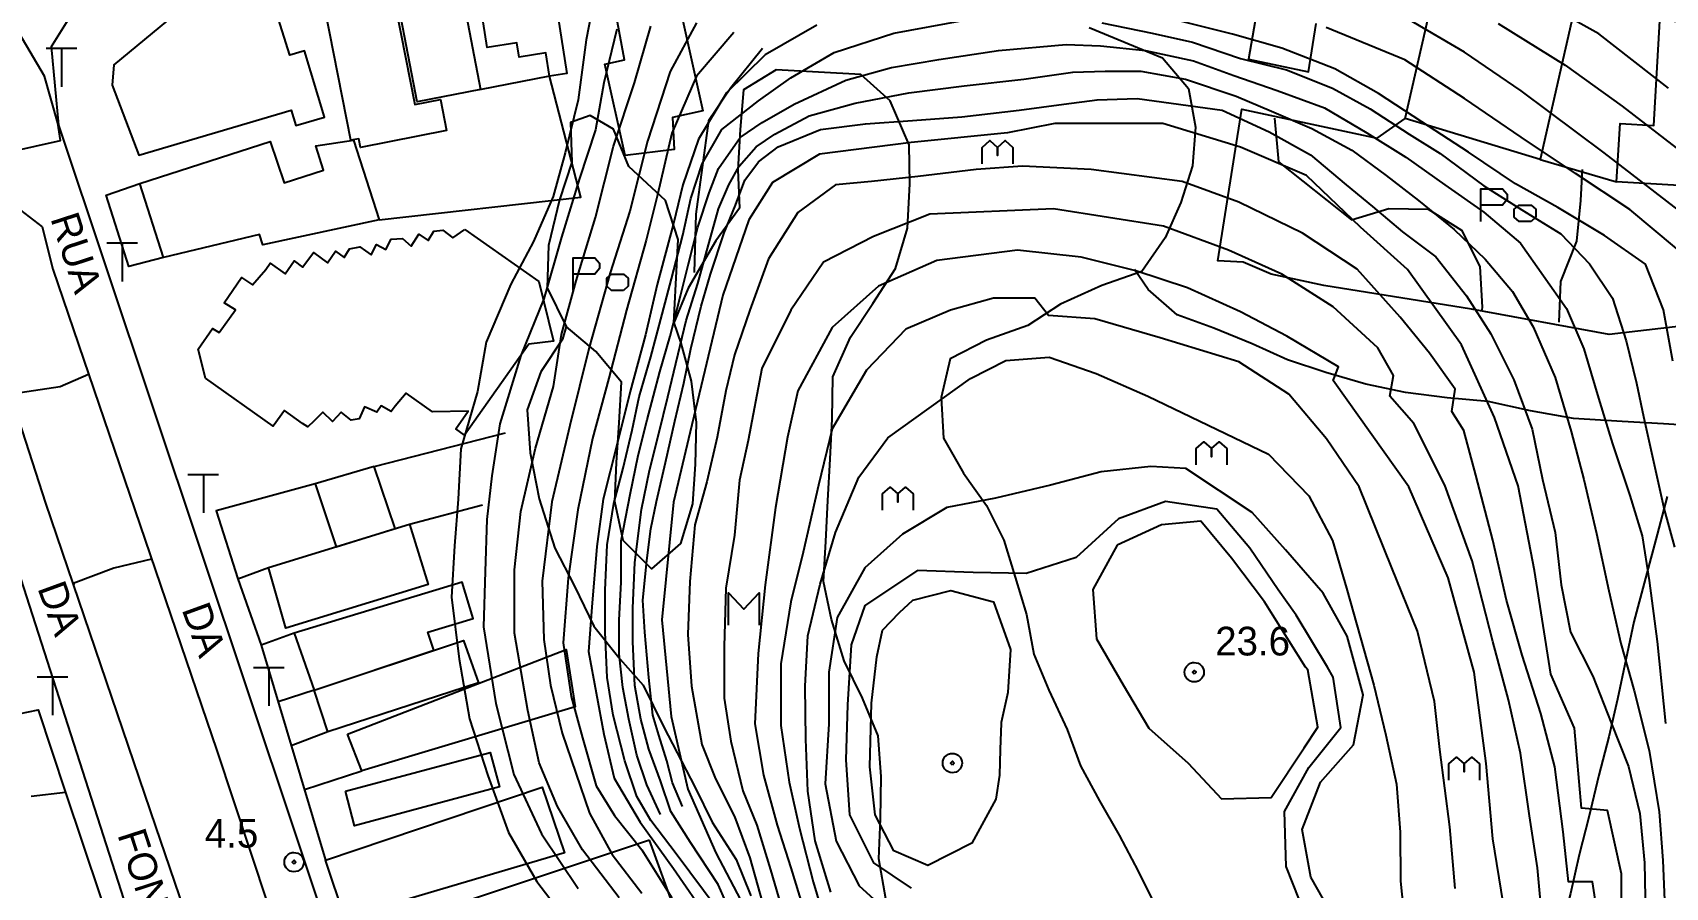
# Model space of a CAD drawing. Extents: x 555347 to 556479, y 8560498 to 8561653.
# Drawn here: x 555801.5 to 555972, y 8561283.8 to 8561373 of the extents above; entities that cross this region are included whole.
import ezdxf

# ---------------------------------------------------------------- set-up
doc = ezdxf.new("R2010")
doc.units = 0
doc.header["$MEASUREMENT"] = 0
for name, color, linetype in [('10', 24, 'CONTINUOUS'), ('12', 3, 'CONTINUOUS'), ('14', 3, 'CONTINUOUS'), ('30', 2, 'CONTINUOUS'), ('38', 255, 'CONTINUOUS'), ('4', 255, 'CONTINUOUS'), ('5', 1, 'CONTINUOUS'), ('50', 255, 'CONTINUOUS'), ('6', 2, 'CONTINUOUS'), ('7', 42, 'CONTINUOUS')]:
    doc.layers.add(name, color=color, linetype=linetype)

# ---------------------------------------------------------------- blocks, each defined once
blk = doc.blocks.new('COD007', base_point=(556370.32, 8561240.38))
at = {"layer": '4'}
for points in [[(556370.316, 8561241.3956), (556370.5168, 8561241.3792), (556370.7156, 8561241.318), (556370.9212, 8561241.2012), (556371.1236, 8561241.0072), (556371.2452, 8561240.7848), (556371.3152, 8561240.5864), (556371.3332, 8561240.3828), (556371.314, 8561240.188), (556371.2436, 8561239.9836), (556371.1232, 8561239.7764), (556370.9232, 8561239.5776), (556370.718, 8561239.4492), (556370.5176, 8561239.396), (556370.3128, 8561239.3792), (556370.108, 8561239.3984), (556369.9132, 8561239.4596), (556369.7048, 8561239.5812), (556369.5112, 8561239.7812), (556369.3808, 8561239.9844), (556369.3248, 8561240.184), (556369.3128, 8561240.386), (556369.3268, 8561240.5876), (556369.38, 8561240.79), (556369.5116, 8561240.9964), (556369.7064, 8561241.1968), (556369.9148, 8561241.3292), (556370.1204, 8561241.3896)], [(556370.32, 8561240.18), (556370.12, 8561240.38), (556370.32, 8561240.58), (556370.52, 8561240.38)]]:
    blk.add_lwpolyline(points, close=True, dxfattribs=at)
blk = doc.blocks.new('COD140', base_point=(555924.61, 8561329.59))
at = {"layer": '30'}
blk.add_lwpolyline([(555923.01, 8561327.89), (555923.01, 8561329.59), (555923.81, 8561330.298333), (555924.607333, 8561329.587167), (555924.61, 8561328.74), (555924.607333, 8561329.587167), (555925.41, 8561330.298333), (555926.207333, 8561329.587167), (555926.21, 8561327.89)], dxfattribs=at)
blk = doc.blocks.new('COD145', base_point=(556073.85, 8561331.96))
at = {"layer": '30'}
blk.add_lwpolyline([(556070.85, 8561330.26), (556070.85, 8561333.66), (556073.1, 8561333.66), (556073.6, 8561333.093333), (556073.6, 8561332.526667), (556073.1, 8561331.96), (556070.85, 8561331.96)], dxfattribs=at)
blk.add_lwpolyline([(556076.094992, 8561330.257162), (556074.844992, 8561330.257162), (556074.344992, 8561330.682162), (556074.344992, 8561331.532162), (556074.844992, 8561331.957162), (556076.094992, 8561331.957162), (556076.594992, 8561331.532162), (556076.594992, 8561330.682162)], close=True, dxfattribs=at)
blk = doc.blocks.new('COD139', base_point=(556304.42, 8561266.24))
at = {"layer": '30'}
blk.add_lwpolyline([(556302.82, 8561264.54), (556302.82, 8561267.94), (556304.412, 8561266.237167), (556306.02, 8561267.94), (556306.02, 8561264.54)], dxfattribs=at)
blk = doc.blocks.new('COD013', base_point=(555984.05, 8561208.14))
at = {"layer": '50'}
for p, q in [((555985.645993, 8561212.14), (555982.445993, 8561212.14)), ((555984.0524, 8561212.1364), (555984.0524, 8561208.1444))]:
    blk.add_line(p, q, dxfattribs=at)

msp = doc.modelspace()

# ---------------------------------------------------------------- linework, layer by layer
at = {"layer": '10'}
for points in [[(555929.32, 8561375.06, 10.38), (555928.5, 8561370.26, 9.8), (555934.76, 8561368.93, 9.81), (555935.55, 8561374.01, 9.79)], [(555877.73, 8561371.39, 13.86), (555874.41, 8561367.28, 14.46), (555872.08, 8561363.82, 14.45), (555870.76, 8561354.07, 14.45), (555870.58, 8561348, 14.69)], [(555837.68, 8561353.5, 12.66), (555858.74, 8561355.87, 10.74), (555855.47, 8561368.49, 9.64), (555848.17, 8561367.06, 9.28)], [(555984.68, 8561355.93, 9.51), (555983.34, 8561343.02, 9.37), (555978.45, 8561342.94, 10.22), (555966.15, 8561341.51, 12.82), (555951.79, 8561344.14, 15.12), (555936.36, 8561346.62, 18.84), (555930.84, 8561347.81, 19.71), (555927.92, 8561349.07, 19.71), (555925.28, 8561349.21, 19.71), (555927.78, 8561365.03, 17.55), (555941.93, 8561362.02, 15.69), (555944.86, 8561364.06, 11.74)], [(555958.96, 8561359.8, 11.28), (555966.94, 8561357.44, 12.78)], [(555815.16, 8561349.54, 13.63), (555811.51, 8561348.6, 5.72), (555809.15, 8561356.07, 5.72), (555812.68, 8561357.29, 13.18)], [(555837.17, 8561327.73, 8.17), (555850.87, 8561331.22, 20.67)], [(555830.99, 8561325.92, 8.07), (555820.66, 8561323.09, 5.76), (555822.9, 8561316, 5.91), (555826.1, 8561317.16, 8.31)], [(555840.84, 8561321.69, 8.7), (555848.48, 8561323.72, 8.17)], [(555822.9, 8561316, 5.91), (555825.36, 8561309.04, 6.16)], [(555828.81, 8561310.31, 7.9), (555825.36, 8561309.04, 6.16), (555832.06, 8561286.59, 7.31)], [(555830.89, 8561304.37, 8.67), (555827.12, 8561303.15, 5.98)], [(555799.01, 8561301.68, 9.38), (555802.04, 8561302.31, 6.09), (555804.92, 8561293.68, 6.06), (555801.32, 8561293.26, 9.38)], [(555832.32, 8561299.99, 8.45), (555828.5, 8561298.53, 6.32)], [(555829.86, 8561293.97, 5.56), (555835.86, 8561295.94, 6.32)], [(555804.92, 8561293.68, 6.06), (555810.33, 8561277.49, 6.06), (555798.37, 8561274.1, 6.81)]]:
    msp.add_polyline3d(points, dxfattribs=at)
at = {"layer": '12'}
for points in [[(555859.91, 8561177.04, 6.1), (555862.14, 8561182.4, 6.37), (555862.27, 8561189.37, 6.4), (555860.25, 8561194.51, 6.26), (555858.59, 8561200.58, 5.84), (555804.2, 8561363.39, 4.71), (555803.45, 8561371.6, 5.08), (555805.19, 8561374.39, 5.08), (555811.27, 8561379.75, 5.08), (555821.47, 8561387.71, 5.08), (555829.65, 8561392.4, 5.19), (555839.75, 8561395.54, 5.11), (555855.16, 8561398.35, 4.98), (555868.14, 8561400.48, 4.98), (555876.08, 8561401.18, 5.2), (555918.55, 8561401.07, 5.32), (555933.11, 8561400.03, 5.29), (555944.43, 8561397.33, 5.1), (555982.12, 8561387.91, 5.43)], [(555793.98, 8561161.28, 7.54), (555803.42, 8561150.41, 7.12), (555809.84, 8561144.68, 6.81), (555817.75, 8561144.25, 6.64), (555822.95, 8561147.3, 6.4), (555824.1, 8561149.28, 6.06), (555842.02, 8561182.89, 5.84), (555842.22, 8561186.47, 5.84), (555840.97, 8561189.23, 5.8), (555840.29, 8561191.41, 5.71), (555785.13, 8561362.98, 4.79)]]:
    msp.add_polyline3d(points, dxfattribs=at)
msp.add_polyline3d([(555803.58, 8561348.34, 4.39), (555820.71, 8561298.06, 4.97), (555836.62, 8561249.99, 5.29), (555851.75, 8561206, 5.62), (555855.38, 8561194.74, 5.62), (555855.7, 8561192.43, 5.62), (555855.51, 8561190.8, 5.62), (555854.29, 8561188.52, 5.62), (555852.76, 8561187.85, 5.62), (555850.92, 8561187.95, 5.62), (555848.51, 8561188.43, 5.62), (555847.56, 8561190.33, 5.59), (555829.68, 8561245.23, 5.16), (555814.35, 8561290.13, 5.14), (555802.86, 8561323.9, 4.85), (555794.86, 8561348.61, 4.79), (555794.53, 8561351.62, 4.79), (555795.57, 8561353.36, 4.79), (555797.18, 8561354.52, 4.79), (555800.22, 8561354.5, 4.79), (555802.47, 8561352.74, 4.79)], close=True, dxfattribs=at)
at = {"layer": '14'}
for points in [[(555911.84, 8561373.57, 11.95), (555919.49, 8561370.41, 13.37), (555922.22, 8561367.22, 14.2), (555922.94, 8561363.15, 15.44), (555922.63, 8561359.13, 16.46), (555921.42, 8561355.3, 17.24), (555919.78, 8561351.6, 17.62), (555917.34, 8561348.1, 18.38), (555913.18, 8561346.63, 18.93), (555908.83, 8561344.67, 19.94), (555905.42, 8561342.46, 20.22), (555901.1, 8561340.9, 20.31), (555897.31, 8561338.96, 20.5), (555896.39, 8561334.92, 20.52), (555896.61, 8561330.67, 20.55), (555898.71, 8561327.02, 20.9), (555901.12, 8561323.65, 21.48), (555902.92, 8561320.01, 21.82), (555904.1, 8561316.16, 22.23), (555905.29, 8561312.26, 23.07), (555906.06, 8561308.13, 23.14), (555907.61, 8561304.36, 23.18), (555909.53, 8561300.26, 23.19), (555910.92, 8561296.45, 23.09), (555912.92, 8561292.8, 23.15), (555914.97, 8561289.2, 23.29), (555916.96, 8561285.45, 23.3), (555919.07, 8561281.15, 23.29)], [(555976.75, 8561331.86, 10.35), (555971.84, 8561332.18, 10.65), (555967.51, 8561332.42, 12.68), (555962.44, 8561332.74, 13.05), (555957.95, 8561333.53, 14.17), (555953.51, 8561334.52, 15.16), (555949.24, 8561334.9, 15.97), (555944.88, 8561335.44, 16.37), (555940.74, 8561336.31, 17.91), (555936.57, 8561337.53, 17.86), (555932.55, 8561338.85, 18.36), (555928.85, 8561340.54, 18.79), (555924.85, 8561342.16, 18.83), (555921.04, 8561343.56, 18.83), (555917.99, 8561346.22, 18.24), (555916.56, 8561348.29, 18.06)], [(555807.33, 8561337.33, 4.82), (555804.36, 8561336.04, 4.82), (555800.19, 8561335.41, 4.82), (555799.32, 8561334.83, 4.82)], [(555972.22, 8561324.58, 12.46), (555971.16, 8561320.6, 12.63), (555968.73, 8561311.51, 13.77), (555967.91, 8561307.52, 14.06), (555967.04, 8561303.43, 14.71), (555966.13, 8561299.49, 15.74), (555965.07, 8561295.46, 15.81), (555964.03, 8561291.08, 16.67), (555963.02, 8561287.14, 17.04), (555962.11, 8561283.11, 17.37), (555961.04, 8561279.03, 17.68), (555959.8, 8561274.51, 17.94), (555957.9, 8561270.62, 18.45), (555955.82, 8561266.4, 18.69), (555953.76, 8561262.42, 18.96), (555950.4, 8561260.11, 19.99), (555945.93, 8561260.55, 20.5), (555941.73, 8561261.13, 20.91), (555937.2, 8561262.22, 21.79), (555932.69, 8561263.76, 22.01), (555928.8, 8561265.47, 22.23), (555925.21, 8561267.36, 22.7)], [(555813.9, 8561318.05, 4.75), (555809.97, 8561317.09, 4.75), (555805.72, 8561315.49, 4.75), (555805.89, 8561315.51, 4.75)]]:
    msp.add_polyline3d(points, dxfattribs=at)
at = {"layer": '30'}
for points in [[(555890.59, 8561282.56, 22.93), (555889.86, 8561286.73, 22.9), (555890.04, 8561290.91, 23.22), (555890.13, 8561295.34, 23.42), (555889.81, 8561299.6, 23.43), (555888.18, 8561303.52, 23.39), (555886.24, 8561307.42, 23.18), (555884.93, 8561311.73, 22.73), (555884.1, 8561315.71, 22.21), (555884.32, 8561319.88, 21.73), (555884.55, 8561324.16, 21.32), (555884.79, 8561328.48, 21.14), (555885.01, 8561332.71, 20.97), (555885.05, 8561337.09, 20.74), (555886.92, 8561341.23, 20.71), (555889.25, 8561344.74, 20.71), (555891.6, 8561348.4, 20.71), (555892.87, 8561352.62, 20.71), (555893.12, 8561357.24, 20.56), (555893.04, 8561361.33, 20.3), (555891.05, 8561365.93, 19.83), (555888, 8561368.68, 19.63), (555879.15, 8561369.16, 19.14), (555875.75, 8561367.06, 18.86), (555875.38, 8561362.94, 18.79), (555875.15, 8561358.71, 18.78), (555875.33, 8561354.72, 18.78), (555872.85, 8561351.31, 18.78), (555869.94, 8561346.34, 20.45), (555868.45, 8561342.73, 19.37), (555869.18, 8561340.59, 19.37), (555870.27, 8561336.65, 19.57), (555870.78, 8561332.33, 19.61), (555870.7, 8561327.95, 19.61), (555870.42, 8561323.83, 19.43), (555869.15, 8561319.66, 19.16), (555866.12, 8561317.03, 19.14), (555863.18, 8561319.98, 19.36), (555862.31, 8561324.07, 19.58), (555862.48, 8561328.15, 19.8), (555862.75, 8561332.27, 19.81), (555862.98, 8561336.54, 18.88), (555860.31, 8561339.73, 16.18), (555857.21, 8561342.34, 15.84), (555856.84, 8561341.01, 19.88), (555854.56, 8561337.6, 19.88), (555853.15, 8561333.64, 19.86), (555853.46, 8561329.14, 19.65), (555854.39, 8561324.35, 19.65), (555856.01, 8561319.18, 19.65), (555858.09, 8561315.23, 19.65), (555860.11, 8561311.03, 19.65), (555862.86, 8561307.59, 19.65), (555865.26, 8561304.87, 19.72), (555867.37, 8561300.56, 17.62), (555870.67, 8561294.2, 18.29), (555872.47, 8561290.57, 18.44), (555874.95, 8561286.65, 18.69), (555876.49, 8561282.87, 18.79)], [(555868.45, 8561342.73, 19.37), (555868.67, 8561346.75, 18.44), (555868.92, 8561351.43, 16.89), (555867.59, 8561355.49, 16.25), (555863.74, 8561359.05, 15.89), (555862.15, 8561362.95, 15.66), (555859.71, 8561364.37, 15.6), (555857.66, 8561363.65, 15.6), (555857.79, 8561359.51, 15.6), (555856.53, 8561355.59, 15.6), (555855.37, 8561350.81, 15.6), (555855.23, 8561346.39, 15.6), (555857.21, 8561342.34, 15.84)], [(555931.2, 8561364.09, 16.3), (555931.61, 8561359.53, 16.3), (555939.26, 8561353.48, 16.3), (555943.16, 8561354.66, 16.3), (555947.25, 8561354.59, 16.27), (555950.72, 8561352.41, 16.28), (555952.66, 8561348.61, 15.93), (555952.88, 8561344.36, 15.65), (555952.86, 8561344.07, 15.65)], [(555960.92, 8561342.78, 13.28), (555961.1, 8561347.06, 13.19), (555962.78, 8561351.26, 13.03), (555963.2, 8561355.52, 13.03), (555963.38, 8561358.75, 13.02)]]:
    msp.add_polyline3d(points, dxfattribs=at)
at = {"layer": '5'}
for points in [[(555860.34, 8561377.69, 5), (555859.3, 8561372.28, 5), (555858.45, 8561366.03, 5), (555857.11, 8561360.49, 5), (555855.85, 8561355.92, 5), (555853.8, 8561351.23, 5), (555851.42, 8561346.78, 5), (555848.85, 8561340.72, 5), (555847.93, 8561335.54, 5), (555846.19, 8561329.56, 5), (555845.94, 8561324.3, 5), (555845.55, 8561319.44, 5), (555845.23, 8561314.06, 5), (555846.04, 8561307.58, 5), (555847.12, 8561301.37, 5), (555849.01, 8561295.43, 5), (555851.17, 8561289.49, 5), (555854.14, 8561284.37, 5), (555857.65, 8561279.78, 5)], [(555883.38, 8561373.83, 10), (555877.99, 8561370.71, 10), (555873.97, 8561366.77, 10), (555871.03, 8561361.93, 10), (555869.4, 8561357.14, 10), (555868.41, 8561353.12, 10), (555866.72, 8561346.72, 10), (555865.48, 8561341.48, 10), (555863.89, 8561335.54, 10), (555862.57, 8561330.22, 10), (555861.08, 8561324.32, 10), (555860.4, 8561319.36, 10), (555859.89, 8561313.04, 10), (555859.54, 8561308.39, 10), (555861.15, 8561299.75, 10), (555862.23, 8561295.16, 10), (555864.93, 8561290.57, 10), (555868.41, 8561285.72, 10), (555872.07, 8561280.42, 10)], [(555972.8, 8561338.71, 10), (555971.85, 8561344.07, 10), (555969.94, 8561348.87, 10), (555965.66, 8561351.86, 10), (555960.79, 8561354.76, 10), (555956.37, 8561357.26, 10), (555951.48, 8561360.54, 10), (555946.6, 8561363.74, 10), (555942.05, 8561366.69, 10), (555937.49, 8561369.27, 10), (555931.97, 8561371.43, 10), (555926.82, 8561372.87, 10), (555920.98, 8561374.35, 10)], [(555967.46, 8561271.64, 15), (555967.46, 8561285.16, 15), (555965.98, 8561291.79, 15), (555963.28, 8561292.04, 15), (555962.54, 8561300.39, 15), (555960.08, 8561306.04, 15), (555958.36, 8561316.85, 15), (555956.64, 8561325.7, 15), (555954.19, 8561332.83, 15), (555950.75, 8561340.44, 15), (555945.1, 8561348.31, 15), (555940.18, 8561352.73, 15), (555934.53, 8561358.13, 15), (555927.65, 8561361.08, 15), (555919.54, 8561363.54, 15), (555908.24, 8561363.54, 15), (555903.32, 8561362.56, 15), (555893.25, 8561361.57, 15), (555883.67, 8561360.35, 15), (555878.75, 8561357.4, 15), (555876.3, 8561353.47, 15), (555873.59, 8561345.6, 15), (555870.15, 8561331.35, 15), (555868.43, 8561323.98, 15), (555867.2, 8561311.69, 15), (555868.19, 8561301.62, 15), (555869.91, 8561294, 15), (555872.86, 8561287.37, 15), (555875.8, 8561281.72, 15)], [(555884.86, 8561283.26, 20), (555883.22, 8561288.61, 20), (555882.47, 8561293.82, 20), (555882.23, 8561299.23, 20), (555882.19, 8561304.78, 20), (555882.47, 8561310.03, 20), (555883.75, 8561315.44, 20), (555885.34, 8561320.83, 20), (555887.79, 8561326.59, 20), (555890.82, 8561330.71, 20), (555899.43, 8561336.91, 20), (555903.12, 8561338.8, 20), (555907.67, 8561339.13, 20), (555912.56, 8561337.45, 20), (555917.97, 8561335.06, 20), (555930.59, 8561329.02, 20), (555934.77, 8561324.65, 20), (555937.25, 8561320, 20), (555938.71, 8561315, 20), (555940.18, 8561309.81, 20), (555941.57, 8561304.89, 20), (555942.82, 8561299.65, 20), (555943.93, 8561294.53, 20), (555944.34, 8561289.51, 20), (555944.35, 8561284.41, 20), (555944.9, 8561279.31, 20)]]:
    msp.add_polyline3d(points, dxfattribs=at)
at = {"layer": '6'}
for points in [[(555972.37, 8561367.24, 6), (555965.08, 8561372.9, 6), (555956.44, 8561377.76, 6)], [(555975.07, 8561353.2, 8), (555965.62, 8561360.49, 8), (555956.98, 8561366.97, 8), (555951.04, 8561371.01, 8), (555942.89, 8561375.77, 8)], [(555799.11, 8561360.59, 4), (555804.38, 8561361.79, 4), (555804.1, 8561363.6, 4), (555802.73, 8561368.5, 4), (555800.07, 8561373, 4)], [(555862.5, 8561373.4, 6), (555861.14, 8561367.8, 6), (555860.29, 8561362.88, 6), (555858.6, 8561357.79, 6), (555856.73, 8561351.69, 6), (555854.86, 8561345.24, 6), (555852.49, 8561339.31, 6), (555850.29, 8561332.18, 6), (555849.44, 8561326.76, 6), (555848.93, 8561322.18, 6), (555848.76, 8561316.75, 6), (555848.59, 8561310.98, 6), (555849.85, 8561302.96, 6), (555851.76, 8561295.56, 6), (555854.63, 8561289.35, 6), (555858.45, 8561283.62, 6)], [(555862.75, 8561282.66, 7), (555858.92, 8561287.68, 7), (555856.3, 8561292.21, 7), (555854.39, 8561296.75, 7), (555853.19, 8561302.24, 7), (555851.81, 8561310.31, 7), (555851.81, 8561316.92, 7), (555852.49, 8561323.03, 7), (555854.02, 8561329.64, 7), (555855.88, 8561336.08, 7), (555856.73, 8561341.51, 7), (555858.26, 8561347.11, 7), (555860.29, 8561353.72, 7), (555862.16, 8561361.18, 7), (555864.36, 8561367.8, 7), (555866.06, 8561373.73, 7)], [(555870.81, 8561374.07, 8), (555868.09, 8561368.99, 8), (555865.72, 8561361.69, 8), (555863.85, 8561354.4, 8), (555861.82, 8561347.96, 8), (555859.61, 8561340.15, 8), (555857.58, 8561332.01, 8), (555855.71, 8561324.04, 8), (555854.69, 8561315.73, 8), (555854.87, 8561309.65, 8), (555855.58, 8561304.87, 8), (555856.78, 8561299.86, 8), (555859.64, 8561291.5, 8), (555862.03, 8561287.2, 8), (555865.13, 8561283.14, 8)], [(555874.71, 8561373.06, 9), (555870.81, 8561368.48, 9), (555868.26, 8561362.54, 9), (555866.74, 8561356.1, 9), (555865.55, 8561351.35, 9), (555863.51, 8561344.06, 9), (555861.65, 8561336.93, 9), (555859.95, 8561330.66, 9), (555858.43, 8561323.19, 9), (555857.41, 8561316.07, 9), (555856.9, 8561309.29, 9), (555857.73, 8561303.68, 9), (555858.92, 8561299.38, 9), (555860.36, 8561294.36, 9), (555862.27, 8561291.26, 9), (555865.13, 8561287.68, 9), (555868.24, 8561282.66, 9)], [(555872.98, 8561281.5, 11), (555868.71, 8561287.26, 11), (555866.05, 8561290.74, 11), (555864.6, 8561293.23, 11), (555863.35, 8561296.96, 11), (555862.11, 8561301.73, 11), (555861.49, 8561305.67, 11), (555861.28, 8561310.43, 11), (555861.28, 8561314.79, 11), (555861.49, 8561319.55, 11), (555862.2, 8561323.84, 11), (555863.16, 8561327.55, 11), (555864.12, 8561331.51, 11), (555864.84, 8561334.99, 11), (555866.04, 8561339.18, 11), (555867.24, 8561343.62, 11), (555868.2, 8561347.33, 11), (555869.4, 8561351.89, 11), (555870.23, 8561355.73, 11), (555871.43, 8561359.32, 11), (555873.47, 8561362.92, 11), (555877.31, 8561365.91, 11), (555880.66, 8561368.31, 11), (555885.22, 8561370.95, 11), (555891.45, 8561372.99, 11), (555898.65, 8561374.31, 11)], [(555913.15, 8561374.07, 11), (555918.43, 8561372.99, 11), (555922.62, 8561372.03, 11), (555927.66, 8561370.35, 11), (555932.45, 8561369.15, 11), (555937.25, 8561367.23, 11), (555941.2, 8561365.08, 11), (555945.28, 8561362.44, 11), (555948.52, 8561360.4, 11), (555953.07, 8561357.04, 11), (555957.03, 8561354.53, 11), (555961.1, 8561352.01, 11), (555964.1, 8561348.89, 11), (555966.5, 8561345.3, 11), (555967.94, 8561340.86, 11), (555969.01, 8561336.42, 11), (555969.73, 8561332.95, 11), (555971.89, 8561323.24, 11), (555972.97, 8561319.28, 11)], [(555973.18, 8561350.5, 9), (555968.32, 8561354.55, 9), (555962.65, 8561358.33, 9), (555956.98, 8561362.11, 9), (555951.04, 8561366.16, 9), (555944.83, 8561370.2, 9), (555936.61, 8561373.57, 9)], [(555954.55, 8561373.98, 7), (555961.57, 8561369.66, 7), (555967.51, 8561365.35, 7), (555975.61, 8561359.14, 7)], [(555867.08, 8561291.36, 12), (555865.63, 8561294.47, 12), (555864.6, 8561297.58, 12), (555863.77, 8561301.31, 12), (555863.14, 8561304.63, 12), (555862.73, 8561308.15, 12), (555862.73, 8561311.68, 12), (555862.94, 8561315.62, 12), (555862.94, 8561319.97, 12), (555863.88, 8561324.8, 12), (555864.72, 8561328.87, 12), (555865.68, 8561332.59, 12), (555867, 8561337.62, 12), (555868.08, 8561341.34, 12), (555869.16, 8561345.54, 12), (555869.99, 8561348.89, 12), (555870.95, 8561352.73, 12), (555872.15, 8561356.32, 12), (555873.11, 8561358.84, 12), (555875.39, 8561362.08, 12), (555877.67, 8561363.64, 12), (555881.02, 8561365.56, 12), (555886.42, 8561368.07, 12), (555891.21, 8561369.39, 12), (555896.13, 8561370.23, 12), (555902.36, 8561371.19, 12), (555909.43, 8561371.79, 12), (555913.03, 8561371.67, 12), (555917.71, 8561371.19, 12), (555922.74, 8561370.11, 12), (555926.94, 8561368.55, 12), (555931.49, 8561366.99, 12), (555936.41, 8561365.2, 12), (555940.84, 8561362.56, 12), (555944.92, 8561360.04, 12), (555948.99, 8561357.16, 12), (555953.07, 8561354.29, 12), (555956.91, 8561351.05, 12), (555961.7, 8561344.22, 12), (555963.5, 8561340.02, 12), (555965.06, 8561334.87, 12), (555966.5, 8561330.07, 12), (555968.3, 8561324.68, 12), (555969.61, 8561320.48, 12), (555970.33, 8561315.81, 12), (555971.17, 8561309.45, 12), (555972.05, 8561300.87, 12)], [(555874.68, 8561280.44, 13), (555873.08, 8561284.06, 13), (555870.2, 8561288.43, 13), (555868.14, 8561291.69, 13), (555867.08, 8561294.89, 13), (555865.84, 8561298.2, 13), (555865.01, 8561301.31, 13), (555864.39, 8561304.84, 13), (555864.18, 8561309.4, 13), (555864.18, 8561312.92, 13), (555864.39, 8561317.69, 13), (555865.08, 8561323.24, 13), (555865.92, 8561327.31, 13), (555866.88, 8561331.15, 13), (555867.84, 8561334.99, 13), (555869.76, 8561342.97, 13), (555870.95, 8561346.85, 13), (555871.79, 8561349.85, 13), (555873.11, 8561354.65, 13), (555874.19, 8561357.16, 13), (555875.27, 8561359.08, 13), (555877.07, 8561361.12, 13), (555878.99, 8561362.44, 13), (555882.58, 8561364.36, 13), (555887.38, 8561365.68, 13), (555893.01, 8561366.75, 13), (555898.77, 8561367.47, 13), (555905, 8561368.19, 13), (555910.15, 8561368.91, 13), (555913.51, 8561369.03, 13), (555917.23, 8561369.03, 13), (555921.9, 8561368.19, 13), (555927.18, 8561366.39, 13), (555930.89, 8561364.84, 13), (555935.09, 8561363.04, 13), (555939.28, 8561360.76, 13), (555942.88, 8561358.12, 13), (555946.24, 8561355.49, 13), (555949.95, 8561352.49, 13), (555953.19, 8561349.37, 13), (555956.07, 8561346.01, 13), (555958.23, 8561342.3, 13), (555960.5, 8561337.02, 13), (555962.18, 8561331.39, 13), (555963.5, 8561326.35, 13), (555964.82, 8561320.72, 13), (555966.13, 8561314.74, 13), (555967.39, 8561309.23, 13), (555968.77, 8561304.3, 13), (555970.33, 8561298.06, 13), (555971.37, 8561291.66, 13), (555971.75, 8561286.57, 13), (555972.02, 8561280.74, 13)], [(555869.36, 8561292.19, 14), (555868.33, 8561294.68, 14), (555867.71, 8561296.96, 14), (555866.88, 8561299.65, 14), (555866.25, 8561301.73, 14), (555865.84, 8561305.67, 14), (555865.42, 8561310.43, 14), (555865.22, 8561313.75, 14), (555865.63, 8561317.9, 14), (555866.05, 8561321.21, 14), (555866.64, 8561324.08, 14), (555867.6, 8561328.15, 14), (555868.56, 8561332.47, 14), (555869.51, 8561336.42, 14), (555870.23, 8561340.02, 14), (555871.31, 8561344.46, 14), (555872.27, 8561347.81, 14), (555873.71, 8561352.13, 14), (555874.91, 8561355.01, 14), (555875.87, 8561357.64, 14), (555877.31, 8561359.56, 14), (555879.35, 8561361.12, 14), (555883.78, 8561362.92, 14), (555888.46, 8561363.52, 14), (555893.37, 8561363.88, 14), (555898.53, 8561364.24, 14), (555904.52, 8561364.96, 14), (555909.19, 8561365.56, 14), (555912.67, 8561366.03, 14), (555916.87, 8561366.15, 14), (555925.74, 8561364.96, 14), (555930.65, 8561362.68, 14), (555934.97, 8561360.28, 14), (555938.69, 8561357.16, 14), (555941.44, 8561354.89, 14), (555944.56, 8561352.25, 14), (555948.04, 8561349.61, 14), (555951.27, 8561345.54, 14), (555953.79, 8561341.58, 14), (555956.19, 8561336.78, 14), (555958.11, 8561331.63, 14), (555959.18, 8561326.35, 14), (555960.5, 8561320.84, 14), (555961.14, 8561315.35, 14), (555962.13, 8561310.42, 14), (555964.44, 8561305.81, 14), (555966.38, 8561300.94, 14), (555968.18, 8561296.39, 14), (555969.37, 8561291.47, 14), (555969.85, 8561286.32, 14), (555969.97, 8561280.92, 14)], [(555964.95, 8561280.94, 16), (555964.41, 8561284.34, 16), (555961.9, 8561284.34, 16), (555961.37, 8561289.54, 16), (555960.47, 8561296.36, 16), (555959.03, 8561301.91, 16), (555957.06, 8561308.01, 16), (555955.45, 8561313.75, 16), (555954.02, 8561320.02, 16), (555952.22, 8561326.83, 16), (555950.97, 8561331.49, 16), (555949.71, 8561333.47, 16), (555950.07, 8561335.8, 16), (555947.38, 8561339.56, 16), (555944.33, 8561343.33, 16), (555939.85, 8561348.35, 16), (555934.12, 8561352.11, 16), (555927.48, 8561355.34, 16), (555921.57, 8561357.49, 16), (555912.06, 8561358.74, 16), (555904.89, 8561359.1, 16), (555900.05, 8561358.74, 16), (555893.96, 8561358.03, 16), (555889.12, 8561357.49, 16), (555885.35, 8561357.13, 16), (555881.41, 8561354.26, 16), (555878.36, 8561349.42, 16), (555876.39, 8561344.04, 16), (555874.78, 8561339.38, 16), (555873.88, 8561335.62, 16), (555872.98, 8561330.78, 16), (555871.91, 8561326.12, 16), (555870.65, 8561321.63, 16), (555870.11, 8561315.72, 16), (555869.93, 8561310.16, 16), (555870.29, 8561304.78, 16), (555871.37, 8561298.69, 16), (555872.8, 8561295.1, 16), (555874.78, 8561291.16, 16), (555876.39, 8561286.85, 16), (555878, 8561281.12, 16)], [(555959.21, 8561280.04, 17), (555958.68, 8561285.78, 17), (555957.82, 8561291.24, 17), (555956.88, 8561297.79, 17), (555955.63, 8561303.35, 17), (555954.02, 8561309.44, 17), (555951.86, 8561317.87, 17), (555949, 8561325.76, 17), (555945.77, 8561332.21, 17), (555943.26, 8561335.08, 17), (555943.62, 8561337.23, 17), (555942, 8561340.1, 17), (555937.34, 8561344.4, 17), (555931.96, 8561347.81, 17), (555926.41, 8561350.32, 17), (555919.59, 8561352.83, 17), (555908.12, 8561354.62, 17), (555895.21, 8561354.08, 17), (555889.3, 8561351.75, 17), (555884.1, 8561349.06, 17), (555880.69, 8561344.04, 17), (555877.64, 8561337.95, 17), (555876.21, 8561330.42, 17), (555875.31, 8561326.29, 17), (555874.78, 8561320.56, 17), (555873.88, 8561315, 17), (555873.7, 8561308.9, 17), (555873.7, 8561303.53, 17), (555874.42, 8561299.04, 17), (555875.67, 8561293.85, 17), (555877.11, 8561290.26, 17), (555878.54, 8561285.6, 17), (555879.79, 8561281.3, 17)], [(555955.09, 8561282.19, 18), (555954.02, 8561288.83, 18), (555953.3, 8561296.71, 18), (555952.04, 8561306.22, 18), (555949.35, 8561316.08, 18), (555945.23, 8561325.58, 18), (555937.34, 8561336.69, 18), (555937.88, 8561338.13, 18), (555932.5, 8561341.35, 18), (555927.66, 8561343.86, 18), (555922.1, 8561346.37, 18), (555916.73, 8561348.17, 18), (555910.99, 8561349.6, 18), (555904.36, 8561350.32, 18), (555895.93, 8561349.24, 18), (555889.83, 8561346.55, 18), (555884.99, 8561342.25, 18), (555881.41, 8561335.62, 18), (555880.33, 8561330.78, 18), (555879.08, 8561323.43, 18), (555878, 8561315.36, 18), (555877.28, 8561308.19, 18), (555876.93, 8561300.84, 18), (555877.82, 8561295.46, 18), (555879.26, 8561290.26, 18), (555880.69, 8561285.78, 18), (555882.48, 8561279.86, 18)], [(555950.07, 8561283.63, 19), (555949.53, 8561290.08, 19), (555948.46, 8561298.15, 19), (555947.92, 8561303.17, 19), (555946.13, 8561310.52, 19), (555943.44, 8561317.15, 19), (555940.03, 8561325.58, 19), (555936.63, 8561330.6, 19), (555932.68, 8561335.26, 19), (555927.48, 8561338.66, 19), (555919.24, 8561341.17, 19), (555912.42, 8561343.15, 19), (555907.58, 8561343.51, 19), (555906.15, 8561345.3, 19), (555901.85, 8561345.3, 19), (555897.36, 8561344.04, 19), (555892.7, 8561342.07, 19), (555888.58, 8561337.77, 19), (555884.99, 8561331.67, 19), (555883.56, 8561325.76, 19), (555881.95, 8561318.77, 19), (555880.69, 8561313.57, 19), (555879.62, 8561307.11, 19), (555879.62, 8561300.66, 19), (555880.51, 8561294.74, 19), (555881.59, 8561289.9, 19), (555883.02, 8561284.34, 19), (555884.81, 8561278.25, 19)], [(555937.49, 8561280.4, 21), (555935, 8561284.82, 21), (555934.08, 8561289.79, 21), (555935.99, 8561294.74, 21), (555939.45, 8561298.63, 21), (555940.47, 8561303.87, 21), (555938.78, 8561309.98, 21), (555936.28, 8561314.5, 21), (555932.35, 8561319, 21), (555928.85, 8561322.91, 21), (555921.95, 8561327.51, 21), (555918.29, 8561327.72, 21), (555913.08, 8561327.17, 21), (555907.81, 8561325.76, 21), (555902.04, 8561324.41, 21), (555896.99, 8561323.42, 21), (555892.35, 8561320.66, 21), (555888.4, 8561317.15, 21), (555885.53, 8561311.95, 21), (555884.64, 8561306.22, 21), (555884.64, 8561300.84, 21), (555884.28, 8561294.56, 21), (555885.41, 8561288.57, 21), (555887.82, 8561283.93, 21), (555891.56, 8561280.51, 21)], [(555934.47, 8561280.76, 22), (555932.43, 8561285.93, 22), (555932.23, 8561291.68, 22), (555934.77, 8561296.27, 22), (555938.14, 8561300.47, 22), (555937.32, 8561305.71, 22), (555936.72, 8561306.76, 22), (555933.48, 8561312.2, 22), (555931.6, 8561314.85, 22), (555928.63, 8561319.19, 22), (555925.17, 8561323.25, 22), (555919.82, 8561324.07, 22), (555914.9, 8561322.25, 22), (555910.49, 8561318.23, 22), (555905.25, 8561316.55, 22), (555899.71, 8561316.64, 22), (555893.9, 8561316.84, 22), (555888.4, 8561313.21, 22), (555886.97, 8561309.08, 22), (555886.61, 8561302.81, 22), (555886.43, 8561297.07, 22), (555886.79, 8561291.34, 22), (555889.3, 8561286.32, 22), (555893.23, 8561283.67, 22)]]:
    msp.add_polyline3d(points, dxfattribs=at)
for points in [[(555914.75, 8561319.49, 23), (555912.21, 8561314.87, 23), (555912.62, 8561309.7, 23), (555915.39, 8561304.91, 23), (555918.07, 8561300.4, 23), (555922.18, 8561296.72, 23), (555925.66, 8561293.02, 23), (555930.86, 8561293.15, 23), (555934.29, 8561298.33, 23), (555935.73, 8561300.48, 23), (555934.67, 8561306.49, 23), (555934.44, 8561306.76, 23), (555931.04, 8561312.2, 23), (555930.15, 8561313.57, 23), (555926.7, 8561318.15, 23), (555923.51, 8561322.01, 23), (555919.41, 8561321.63, 23)], [(555893.42, 8561313.75, 23), (555897.39, 8561314.78, 23), (555901.85, 8561313.57, 23), (555903.61, 8561308.59, 23), (555903.33, 8561304.12, 23), (555902.65, 8561300.97, 23), (555902.64, 8561300.92, 23), (555902.54, 8561298.16, 23), (555902.48, 8561295.48, 23), (555902.09, 8561292.96, 23), (555899.6, 8561288.37, 23), (555894.98, 8561286.03, 23), (555891.45, 8561287.57, 23), (555889.48, 8561291.34, 23), (555888.94, 8561296.36, 23), (555889.12, 8561302.99, 23), (555889.65, 8561307.83, 23), (555890.26, 8561310.62, 23), (555892.02, 8561312.46, 23)]]:
    msp.add_polyline3d(points, close=True, dxfattribs=at)
at = {"layer": '7'}
for points in [[(555850.62, 8561392.84, 9.59), (555852.91, 8561378.17, 9.61), (555855.74, 8561378.61, 8.87), (555857.27, 8561368.77, 9.7), (555855.47, 8561368.49, 9.64), (555855.08, 8561370.92, 9.2), (555852.3, 8561370.48, 8.41), (555852.06, 8561371.99, 8.45), (555848.96, 8561371.5, 8.45), (555845.75, 8561392.08, 9.8)], [(555951.49, 8561393.16, 11.22), (555965.57, 8561388.9, 11.04), (555958.96, 8561359.8, 11.28), (555944.86, 8561364.06, 11.74)], [(555951.49, 8561393.16, 11.22), (555965.57, 8561388.9, 11.04), (555958.96, 8561359.8, 11.28), (555944.86, 8561364.06, 11.74)], [(555951.49, 8561393.16, 11.22), (555965.57, 8561388.9, 11.04), (555958.96, 8561359.8, 11.28), (555944.86, 8561364.06, 11.74)], [(555836.54, 8561390.3, 11.03), (555841.41, 8561365.53, 12.18), (555844.08, 8561366.06, 12.18), (555844.72, 8561362.82, 11.98), (555835.72, 8561361.05, 11.86), (555835.54, 8561361.96, 11.86), (555834.7, 8561361.8, 11.86), (555829.38, 8561388.9, 13.38)], [(555843.6, 8561391.43, 9.95), (555848.27, 8561367.1, 9.59), (555841.63, 8561365.83, 11.49), (555836.94, 8561390.22, 11.03)], [(555866.56, 8561386.97, 11.43), (555871.5, 8561364.89, 11.62), (555868.3, 8561364.17, 12.76), (555868.48, 8561360.82, 12.82), (555863.36, 8561360.2, 11.37), (555861.25, 8561369.76, 10.9), (555863.29, 8561370.21, 11.27), (555860.43, 8561385.6, 11.88)], [(555825.77, 8561378.89, 18.98), (555817.17, 8561375.62, 10.8), (555809.96, 8561369.68, 10.63), (555809.8, 8561367.54, 19.07), (555812.58, 8561360.23, 19.09), (555828.47, 8561364.96, 19.09), (555828.96, 8561363.33, 19.09), (555831.95, 8561364.22, 19.09), (555829.89, 8561371.15, 19.07), (555828.33, 8561370.68, 19.07)], [(555974.45, 8561374.19, 11.84), (555973.48, 8561357.07, 12.68), (555966.94, 8561357.44, 12.78), (555967.29, 8561363.54, 11.61), (555970.82, 8561363.33, 11.61), (555971.44, 8561374.28, 11.85)], [(555812.68, 8561357.29, 13.18), (555826.29, 8561361.66, 13.2), (555827.74, 8561357.34, 12.87), (555831.86, 8561358.67, 12.77), (555831.05, 8561361.2, 12.59), (555835.01, 8561361.81, 12.64), (555837.68, 8561353.5, 12.66), (555825.51, 8561350.88, 12.33), (555825.16, 8561351.96, 12.32), (555815.16, 8561349.54, 13.63)], [(555846.64, 8561352.48, 22.25), (555854.37, 8561347.05, 22.36), (555855.88, 8561340.82, 25.18), (555853.32, 8561340.51, 25.16), (555846.6, 8561331.01, 22.29), (555845.67, 8561331.67, 22.15), (555846.96, 8561333.5, 22.1), (555843.26, 8561333.44, 22.09), (555840.48, 8561335.37, 22.34), (555839.36, 8561334.02, 22.34), (555838.94, 8561333.46, 22.34), (555837.9, 8561334.05, 22.34), (555837.44, 8561333.39, 22.34), (555836.15, 8561333.95, 22.33), (555835.87, 8561333.33, 22.33), (555835.59, 8561332.7, 22.33), (555834.75, 8561332.56, 22.33), (555833.7, 8561333.4, 22.33), (555832.8, 8561332.42, 22.33), (555831.78, 8561333.41, 22.33), (555830.84, 8561332.47, 22.33), (555830.21, 8561331.86, 22.33), (555829.67, 8561332.22, 22.33), (555827.77, 8561333.56, 22.3), (555826.62, 8561331.93, 22.3), (555819.54, 8561336.93, 22.25), (555818.78, 8561339.97, 22.14), (555820.25, 8561342.15, 22.11), (555820.98, 8561341.71, 22.11), (555822.66, 8561344.1, 22.11), (555821.49, 8561344.83, 22.11), (555823.31, 8561347.48, 22.11), (555824.43, 8561346.68, 22.11), (555825.84, 8561348.31, 22.11), (555826.29, 8561348.95, 22.11), (555827.86, 8561347.85, 22.13), (555828.81, 8561349.2, 22.13), (555829.66, 8561348.54, 22.13), (555830.03, 8561348.98, 22.13), (555830.81, 8561350.07, 22.13), (555832.29, 8561349.01, 22.13), (555833.12, 8561350.2, 22.13), (555834.02, 8561349.56, 22.13), (555834.56, 8561350.45, 22.13), (555835.66, 8561350.66, 22.13), (555836.83, 8561349.83, 22.13), (555837.4, 8561350.91, 22.13), (555838.38, 8561350.4, 22.13), (555838.94, 8561351.47, 22.13), (555840.12, 8561351.54, 22.13), (555841.01, 8561350.73, 22.13), (555841.82, 8561352, 22.13), (555842.78, 8561351.32, 22.13), (555843.4, 8561352.3, 22.13), (555844.34, 8561352.41, 22.13), (555845.37, 8561351.61, 22.13)], [(555830.99, 8561325.92, 8.07), (555833.2, 8561319.34, 8.07), (555839.33, 8561321.23, 8.45), (555837.17, 8561327.73, 8.17)], [(555826.1, 8561317.16, 8.31), (555840.84, 8561321.69, 8.7), (555842.78, 8561315.39, 8.56), (555827.91, 8561310.82, 8.15)], [(555828.81, 8561310.31, 7.9), (555830.89, 8561304.37, 8.67), (555843.37, 8561308.53, 8.2), (555842.76, 8561310.41, 8.09), (555847.51, 8561311.85, 8.09), (555846.36, 8561315.63, 8.27)], [(555830.89, 8561304.37, 8.67), (555846.47, 8561309.53, 8.21), (555848.05, 8561305.12, 9.23), (555832.32, 8561299.99, 8.45)], [(555834.37, 8561299.77, 17.83), (555857.21, 8561308.61, 12.33), (555858.16, 8561302.61, 12.47), (555835.86, 8561295.94, 6.32)], [(555834.15, 8561293.8, 7.9), (555849.27, 8561297.86, 7.56), (555850.24, 8561294.26, 7.5), (555835.11, 8561290.2, 7.92)], [(555832.06, 8561286.59, 7.31), (555854.71, 8561294.22, 8.91), (555857.02, 8561287.37, 8.5), (555834.08, 8561280.58, 7.7)], [(555865.93, 8561288.68, 17.39), (555838.56, 8561279.55, 17.33), (555841.91, 8561269.5, 17.42), (555869.53, 8561278.71, 17.42)]]:
    msp.add_polyline3d(points, close=True, dxfattribs=at)

# ---------------------------------------------------------------- block references
at = {"layer": '30'}
for name, p in [('COD140', (555902.27, 8561361.05, 20.08)), ('COD145', (555955.75, 8561355.03, 13.02)), ('COD145', (555860.95, 8561347.82, 9.46)), ('COD140', (555924.61, 8561329.59, 21.02)), ('COD140', (555891.86, 8561324.86, 20.08)), ('COD139', (555875.78, 8561312.83, 9.46)), ('COD140', (555951.01, 8561296.66, 18.04))]:
    msp.add_blockref(name, p, dxfattribs=at)
at = {"layer": '4'}
for p in [(555922.82, 8561306.22, 23.6), (555897.55, 8561296.73, 23.5), (555828.78, 8561286.38, 4.5)]:
    msp.add_blockref('COD007', p, dxfattribs=at)
at = {"layer": '50'}
for p in [(555804.5, 8561367.38, 4.85), (555810.84, 8561347.05, 4.97), (555819.31, 8561322.86, 4.97), (555826.15, 8561302.7, 4.98), (555803.55, 8561301.73, 4.99)]:
    msp.add_blockref('COD013', p, dxfattribs=at)

# ---------------------------------------------------------------- texts
at = {"layer": '38'}
for s, rotation, p in [('RUA', 288, (555803.31, 8561353.64)), ('DA', 290, (555801.95, 8561315.03)), ('DA', 290, (555817.02, 8561312.8)), ('FONTE', 288, (555810.31, 8561289.27))]:
    msp.add_text(s, height=3, rotation=rotation, dxfattribs=at).set_placement(p)
at = {"layer": '4'}
for s, p in [('23.6', (555925.01, 8561307.98, 23.6)), ('4.5', (555819.47, 8561287.91, 4.5))]:
    msp.add_text(s, height=3, dxfattribs=at).set_placement(p)

doc.saveas('drawing.dxf')
